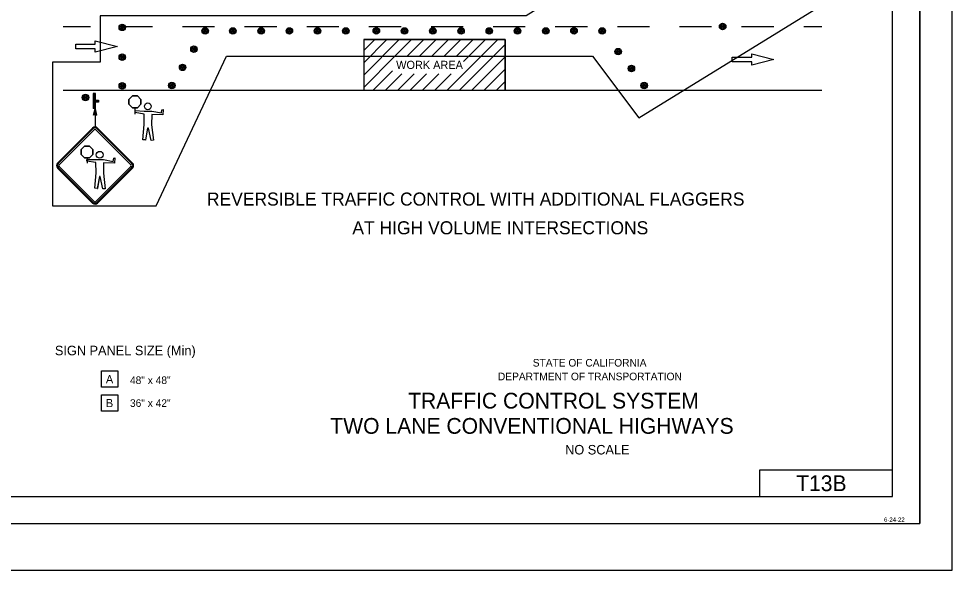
# Model space of a CAD drawing. Extents: x -893 to 867, y -474 to 712.
# Drawn here: x 9 to 867, y -474 to 33 of the extents above; entities that cross this region are included whole.
import ezdxf

# ---------------------------------------------------------------- set-up
doc = ezdxf.new("R2010")
doc.units = 0
for name, color, linetype in [('10 Sheet Format', 7, 'Continuous'), ('60 Nongeo Data', 7, 'Continuous'), ('border_INSIDE-BORDER-anno', 7, 'Continuous'), ('border_PLOTTING-ELEMENTS', 7, 'Continuous'), ('border_rw_22x34_Cut_Lines', 7, 'Continuous'), ('border_SHEET', 7, 'Continuous'), ('pp_PRESENTATION', 7, 'Continuous'), ('rd_PAVEMENT', 7, 'Continuous'), ('tcd_SIGN-ROADSIDE', 7, 'Continuous'), ('temp_TRAFFIC-CONES', 7, 'Continuous'), ('temp_TRAFFIC-CONTROL-anno', 7, 'Continuous')]:
    doc.layers.add(name, color=color, linetype=linetype)

msp = doc.modelspace()

# ---------------------------------------------------------------- linework, layer by layer
at = {"layer": '10 Sheet Format'}
for p, q in [((811.54, -381.95), (689.5, -381.95)), ((689.5, -381.95), (689.5, -406.04))]:
    msp.add_line(p, q, dxfattribs=at)
at = {"layer": 'border_PLOTTING-ELEMENTS'}
for points in [[(-893.45, -474.04), (866.55, -474.04), (866.55, 711.96), (-893.45, 711.96)], [(-863.45, -431.04), (836.55, -431.04), (836.55, 668.96), (-863.45, 668.96)]]:
    msp.add_lwpolyline(points, close=True, dxfattribs=at)
at = {"layer": 'border_rw_22x34_Cut_Lines'}
for p in [(836.55, 668.96), (-863.45, -431.04)]:
    msp.add_line(p, (836.55, -431.04), dxfattribs=at)
at = {"layer": 'border_SHEET'}
for p, q in [((811.55, -406.04), (811.55, 643.96)), ((-813.45, -406.04), (811.55, -406.04))]:
    msp.add_line(p, q, dxfattribs=at)
at = {"layer": 'pp_PRESENTATION'}
for p, q in [((61.09, 7.5), (61.09, 9.62)), ((61.09, 9.62), (79.03, 9.62)), ((79.03, 9.62), (79.03, 12.72)), ((79.03, 12.72), (99.35, 7.5)), ((61.09, 5.37), (61.09, 7.5)), ((79.02, 5.37), (61.09, 5.37)), ((99.35, 7.5), (79.02, 2.28)), ((79.02, 2.28), (79.02, 5.37)), ((682.29, -2.33), (682.29, 0.77)), ((682.29, 0.77), (702.61, -4.45)), ((664.36, -4.45), (664.36, -2.33)), ((664.36, -2.33), (682.29, -2.33)), ((664.36, -6.58), (664.36, -4.45)), ((682.29, -6.58), (664.36, -6.58)), ((702.61, -4.45), (682.29, -9.67)), ((682.29, -9.67), (682.29, -6.58))]:
    msp.add_line(p, q, dxfattribs=at)
msp.add_lwpolyline([(39.83, -139.02), (135.07, -139.02), (199.47, -1.58), (535.92, -1.58), (578.54, -58.26), (751.49, 48.54), (751.49, 195.4), (620.54, 195.4), (620.54, 125.74), (474.81, 35.74), (83.37, 35.74), (83.37, -7.04), (39.83, -7.04)], close=True, dxfattribs=at)
at = {"layer": 'rd_PAVEMENT'}
for p, q in [((325.68, 13.81), (325.68, -32.69)), ((325.68, 13.81), (455.68, 13.81)), ((455.68, 13.81), (455.68, -32.69)), ((49.51, -32.69), (746.51, -32.69))]:
    msp.add_line(p, q, dxfattribs=at)
for points in [[(49.51, 25.81), (74.51, 25.81)], [(102.09, 25.81), (131.59, 25.81)], [(159.17, 25.81), (188.68, 25.81)], [(216.26, 25.81), (245.77, 25.81)], [(273.35, 25.81), (302.86, 25.81)], [(330.44, 25.81), (359.94, 25.81)], [(387.52, 25.81), (417.03, 25.81)], [(444.61, 25.81), (474.12, 25.81)], [(501.7, 25.81), (531.21, 25.81)], [(558.79, 25.81), (588.29, 25.81)], [(615.87, 25.81), (645.38, 25.81)], [(672.96, 25.81), (702.47, 25.81)], [(730.05, 25.81), (746.51, 25.81)], [(325.68, -18.88), (358.37, 13.81)], [(325.68, -7.57), (347.06, 13.81)], [(325.68, 3.75), (335.75, 13.81)], [(354.28, -1.6), (369.69, 13.81)], [(365.59, -1.6), (381, 13.81)], [(376.9, -1.6), (392.31, 13.81)], [(388.22, -1.6), (403.63, 13.81)], [(399.53, -1.6), (414.94, 13.81)], [(410.85, -1.6), (426.26, 13.81)], [(413.7, -32.69), (455.68, 9.3)], [(417.31, -6.45), (437.57, 13.81)], [(421.39, -13.68), (448.88, 13.81)], [(325.68, -30.19), (354.28, -1.6)], [(425.01, -32.69), (455.68, -2.02)], [(334.5, -32.69), (352.27, -14.91)], [(402.38, -32.69), (421.39, -13.68)], [(436.32, -32.69), (455.68, -13.33)], [(345.81, -32.69), (360.79, -17.71)], [(357.13, -32.69), (372.1, -17.71)], [(368.44, -32.69), (383.42, -17.71)], [(379.76, -32.69), (394.73, -17.71)], [(391.07, -32.69), (406.04, -17.71)], [(447.64, -32.69), (455.68, -24.65)]]:
    msp.add_lwpolyline(points, dxfattribs=at)
msp.add_lwpolyline([(325.68, 13.81), (325.68, -32.69), (455.68, -32.69), (455.68, 13.81)], close=True, dxfattribs=at)
at = {"layer": 'tcd_SIGN-ROADSIDE'}
for p, q in [((79.08, -35.85), (77.11, -35.85)), ((77.11, -35.85), (77.11, -49.63)), ((78.09, -35.85), (78.09, -49.63)), ((79.08, -49.63), (79.08, -35.85)), ((79.08, -41.75), (80.06, -41.75)), ((79.08, -42.74), (79.08, -42.74)), ((80.06, -41.75), (82.03, -41.75)), ((80.06, -41.75), (80.06, -43.72)), ((81.04, -41.75), (81.04, -43.72)), ((82.03, -41.75), (82.03, -43.72)), ((113.16, -38.02), (109.98, -41.2)), ((113.16, -38.02), (109.98, -41.2)), ((109.98, -41.2), (113.16, -38.02)), ((113.16, -38.02), (109.98, -41.2)), ((113.16, -38.02), (109.98, -41.2)), ((109.98, -41.2), (113.16, -38.02)), ((109.98, -41.2), (109.98, -45.7)), ((109.98, -41.2), (109.98, -45.7)), ((109.98, -45.7), (109.98, -41.2)), ((109.98, -41.2), (109.98, -45.7)), ((109.98, -41.2), (109.98, -45.7)), ((109.98, -45.7), (109.98, -41.2)), ((117.66, -38.02), (113.16, -38.02)), ((117.66, -38.02), (113.16, -38.02)), ((113.16, -38.02), (117.66, -38.02)), ((117.66, -38.02), (113.16, -38.02)), ((117.66, -38.02), (113.16, -38.02)), ((113.16, -38.02), (117.66, -38.02)), ((120.85, -41.2), (117.66, -38.02)), ((120.85, -41.2), (117.66, -38.02)), ((117.66, -38.02), (120.85, -41.2)), ((120.85, -41.2), (117.66, -38.02)), ((120.85, -41.2), (117.66, -38.02)), ((117.66, -38.02), (120.85, -41.2)), ((120.85, -45.7), (120.85, -41.2)), ((120.85, -45.7), (120.85, -41.2)), ((120.85, -41.2), (120.85, -45.7)), ((120.85, -45.7), (120.85, -41.2)), ((120.85, -45.7), (120.85, -41.2)), ((120.85, -41.2), (120.85, -45.7)), ((79.08, -49.63), (77.11, -49.63)), ((80.06, -43.72), (79.08, -43.72)), ((82.03, -43.72), (80.06, -43.72)), ((109.98, -45.7), (113.16, -48.89)), ((109.98, -45.7), (113.16, -48.89)), ((113.16, -48.89), (109.98, -45.7)), ((109.98, -45.7), (113.16, -48.89)), ((109.98, -45.7), (113.16, -48.89)), ((113.16, -48.89), (109.98, -45.7)), ((113.16, -48.89), (117.66, -48.89)), ((113.16, -48.89), (117.66, -48.89)), ((117.66, -48.89), (113.16, -48.89)), ((113.16, -48.89), (117.66, -48.89)), ((113.16, -48.89), (117.66, -48.89)), ((117.66, -48.89), (113.16, -48.89)), ((115.42, -48.9), (115.42, -54.81)), ((115.42, -48.9), (115.42, -54.81)), ((117.66, -48.89), (120.85, -45.7)), ((117.66, -48.89), (120.85, -45.7)), ((120.85, -45.7), (117.66, -48.89)), ((117.66, -48.89), (120.85, -45.7)), ((117.66, -48.89), (120.85, -45.7)), ((120.85, -45.7), (117.66, -48.89)), ((44.35, -99.67), (76.52, -67.49)), ((44.92, -100.24), (77.09, -68.07)), ((80.54, -68.07), (112.72, -100.24)), ((81.12, -67.49), (113.29, -99.67)), ((45.88, -101.2), (78.05, -69.02)), ((79.58, -69.02), (111.76, -101.2)), ((78.05, -134.9), (45.88, -102.73)), ((111.76, -102.73), (79.58, -134.9)), ((76.52, -136.43), (44.35, -104.26)), ((77.09, -135.86), (44.92, -103.69)), ((112.72, -103.69), (80.54, -135.86)), ((113.29, -104.26), (81.12, -136.43))]:
    msp.add_line(p, q, dxfattribs=at)
for points in [[(115.62, -53.16), (115.62, -51.45), (123.88, -52.02), (130.88, -52.02), (139.8, -53.64), (140.24, -50.83), (141.33, -50.51), (140.94, -55.29), (130.88, -55.03), (130.73, -64.54), (132.37, -78.72), (130.27, -78.96), (127.77, -67.5), (126.99, -67.5), (125.12, -78.57), (122.78, -78.33), (123.95, -64.23), (123.8, -54.8)], [(141.33, -50.51), (140.94, -55.29), (130.88, -55.03), (130.73, -64.54), (132.37, -78.72), (130.27, -78.96), (127.77, -67.5), (126.99, -67.5), (125.14, -78.47), (122.78, -78.33), (123.95, -64.23), (123.8, -54.8), (115.62, -53.16), (115.62, -51.45), (123.88, -52.02), (130.88, -52.02), (139.8, -53.64), (140.24, -50.83)], [(115.62, -53.16), (115.62, -51.45), (123.88, -52.02), (130.88, -52.02), (139.8, -53.64), (140.24, -50.83), (141.33, -50.51), (140.94, -55.29), (130.88, -55.03), (130.73, -64.54), (132.37, -78.72), (130.27, -78.96), (127.77, -67.5), (126.99, -67.5), (125.12, -78.57), (122.78, -78.33), (123.95, -64.23), (123.8, -54.8)], [(141.33, -50.51), (140.94, -55.29), (130.88, -55.03), (130.73, -64.54), (132.37, -78.72), (130.27, -78.96), (127.77, -67.5), (126.99, -67.5), (125.14, -78.47), (122.78, -78.33), (123.95, -64.23), (123.8, -54.8), (115.62, -53.16), (115.62, -51.45), (123.88, -52.02), (130.88, -52.02), (139.8, -53.64), (140.24, -50.83)]]:
    msp.add_lwpolyline(points, close=True, dxfattribs=at)
for points in [[(140.63, -55.28), (140.97, -54.94)], [(140.63, -55.28), (140.97, -54.94)], [(125.05, -78.56), (125.14, -78.47)], [(125.05, -78.56), (125.14, -78.47)]]:
    msp.add_lwpolyline(points, dxfattribs=at)
msp.add_circle((127.3, -47.55), 3.11, dxfattribs=at)
msp.add_circle((127.3, -47.55), 3.11, dxfattribs=at)
msp.add_circle((127.3, -47.55), 3.11, dxfattribs=at)
msp.add_circle((127.3, -47.55), 3.11, dxfattribs=at)
for centre, radius, start, end in [((78.82, -69.79), 3.25, 45, 135), ((78.82, -69.79), 2.44, 45, 135), ((78.82, -69.79), 1.08, 45, 135), ((46.64, -101.96), 3.25, 135, 225), ((46.64, -101.96), 2.44, 135, 225), ((46.64, -101.96), 1.08, 135, 225), ((110.99, -101.96), 1.08, 315, 45), ((110.99, -101.96), 2.44, 315, 45), ((110.99, -101.96), 3.25, 315, 45), ((78.82, -134.14), 3.25, 225, 315), ((78.82, -134.14), 2.44, 225, 315), ((78.82, -134.14), 1.08, 225, 315)]:
    msp.add_arc(centre, radius, start, end, dxfattribs=at)
at = {"layer": 'temp_TRAFFIC-CONES'}
for centre, radius in [((103.82, 24.99), 3), ((103.82, 24.99), 2.1), ((103.82, 24.99), 1.2), ((655.51, 25.81), 3), ((655.51, 25.81), 2.1), ((655.51, 25.81), 1.2), ((655.51, 25.81), 0.3), ((103.82, 24.99), 0.3), ((180.07, 21.73), 3), ((180.07, 21.73), 2.1), ((180.07, 21.73), 1.2), ((180.07, 21.73), 0.3), ((205.45, 21.73), 3), ((205.45, 21.73), 2.1), ((205.45, 21.73), 1.2), ((205.45, 21.73), 0.3), ((231.4, 21.73), 3), ((231.4, 21.73), 2.1), ((231.4, 21.73), 1.2), ((231.4, 21.73), 0.3), ((257.35, 21.73), 3), ((257.35, 21.73), 2.1), ((257.35, 21.73), 1.2), ((257.35, 21.73), 0.3), ((283.3, 21.73), 3), ((283.3, 21.73), 2.1), ((283.3, 21.73), 1.2), ((283.3, 21.73), 0.3), ((309.25, 21.73), 3), ((309.25, 21.73), 2.1), ((309.25, 21.73), 1.2), ((309.25, 21.73), 0.3), ((337.27, 21.73), 3), ((337.27, 21.73), 2.1), ((337.27, 21.73), 1.2), ((337.27, 21.73), 0.3), ((363.22, 21.73), 3), ((363.22, 21.73), 2.1), ((363.22, 21.73), 1.2), ((363.22, 21.73), 0.3), ((389.17, 21.73), 3), ((389.17, 21.73), 2.1), ((389.17, 21.73), 1.2), ((389.17, 21.73), 0.3), ((415.12, 21.73), 3), ((415.12, 21.73), 2.1), ((415.12, 21.73), 1.2), ((415.12, 21.73), 0.3), ((441.07, 21.73), 3), ((441.07, 21.73), 2.1), ((441.07, 21.73), 1.2), ((441.07, 21.73), 0.3), ((467.02, 21.73), 3), ((467.02, 21.73), 2.1), ((467.02, 21.73), 1.2), ((467.02, 21.73), 0.3), ((492.96, 21.73), 3), ((492.96, 21.73), 2.1), ((492.96, 21.73), 1.2), ((492.96, 21.73), 0.3), ((518.91, 21.73), 3), ((518.91, 21.73), 2.1), ((518.91, 21.73), 1.2), ((518.91, 21.73), 0.3), ((544.86, 21.73), 3), ((544.86, 21.73), 2.1), ((544.86, 21.73), 1.2), ((544.86, 21.73), 0.3), ((103.82, -2.44), 3), ((169.68, 4.99), 3), ((169.68, 4.99), 2.1), ((169.68, 4.99), 1.2), ((169.68, 4.99), 0.3), ((559.56, 2.71), 3), ((559.56, 2.71), 2.1), ((559.56, 2.71), 1.2), ((559.56, 2.71), 0.3), ((103.82, -2.44), 2.1), ((103.82, -2.44), 1.2), ((103.82, -2.44), 0.3), ((159.29, -11.75), 3), ((159.29, -11.75), 2.1), ((159.29, -11.75), 1.2), ((159.29, -11.75), 0.3), ((571.62, -12.87), 3), ((571.62, -12.87), 2.1), ((571.62, -12.87), 1.2), ((571.62, -12.87), 0.3), ((149.27, -28.5), 3), ((583.31, -28.5), 3), ((103.82, -28.79), 3), ((103.82, -28.79), 2.1), ((103.82, -28.79), 1.2), ((103.82, -28.79), 0.3), ((149.27, -28.5), 2.1), ((149.27, -28.5), 1.2), ((149.27, -28.5), 0.3), ((583.31, -28.5), 2.1), ((583.31, -28.5), 1.2), ((583.31, -28.5), 0.3), ((69.94, -39.48), 3), ((69.94, -39.48), 2.1), ((69.94, -39.48), 1.2), ((69.94, -39.48), 0.3)]:
    msp.add_circle(centre, radius, dxfattribs=at)
at = {"layer": 'temp_TRAFFIC-CONTROL-anno'}
for p, q in [((78.82, -49.71), (78.82, -66.54)), ((69.19, -84.09), (66.01, -87.27)), ((69.19, -84.09), (66.01, -87.27)), ((66.01, -87.27), (69.19, -84.09)), ((73.69, -84.09), (69.19, -84.09)), ((73.69, -84.09), (69.19, -84.09)), ((69.19, -84.09), (73.69, -84.09)), ((76.87, -87.27), (73.69, -84.09)), ((76.87, -87.27), (73.69, -84.09)), ((73.69, -84.09), (76.87, -87.27)), ((66.01, -87.27), (66.01, -91.77)), ((66.01, -87.27), (66.01, -91.77)), ((66.01, -91.77), (66.01, -87.27)), ((66.01, -91.77), (69.19, -94.95)), ((66.01, -91.77), (69.19, -94.95)), ((69.19, -94.95), (66.01, -91.77)), ((73.69, -94.95), (76.87, -91.77)), ((73.69, -94.95), (76.87, -91.77)), ((76.87, -91.77), (73.69, -94.95)), ((76.87, -91.77), (76.87, -87.27)), ((76.87, -91.77), (76.87, -87.27)), ((76.87, -87.27), (76.87, -91.77)), ((69.19, -94.95), (73.69, -94.95)), ((69.19, -94.95), (73.69, -94.95)), ((73.69, -94.95), (69.19, -94.95)), ((71.44, -94.97), (71.44, -99.94))]:
    msp.add_line(p, q, dxfattribs=at)
for points in [[(77.46, -55.6), (78.82, -49.71), (80.08, -55.62), (79.74, -55.41), (78.81, -51.08), (77.81, -55.4), (78.16, -55.19), (78.8, -52.43), (79.39, -55.2), (79.04, -54.99), (78.79, -53.79), (78.51, -54.99), (78.78, -54.83), (80.08, -55.62), (78.78, -54.83)], [(71.39, -98.03), (71.39, -96.32), (79.65, -96.54), (86.65, -96.54), (95.57, -98.16), (96.01, -95.35), (97.1, -95.04), (96.71, -99.81), (86.65, -99.56), (86.5, -109.06), (88.14, -123.24), (86.03, -123.48), (83.54, -112.02), (82.76, -112.02), (80.89, -123.09), (78.55, -122.85), (79.72, -108.75), (79.57, -99.32)], [(97.1, -95.04), (96.71, -99.81), (86.65, -99.56), (86.5, -109.06), (88.14, -123.24), (86.03, -123.48), (83.54, -112.02), (82.76, -112.02), (80.91, -122.99), (78.55, -122.85), (79.72, -108.75), (79.57, -99.32), (71.39, -98.03), (71.39, -96.32), (79.65, -96.54), (86.65, -96.54), (95.57, -98.16), (96.01, -95.35)], [(84.61, -305.8), (84.61, -290.8), (99.61, -290.8), (99.61, -305.8)], [(84.61, -327.74), (84.61, -312.74), (99.61, -312.74), (99.61, -327.74)]]:
    msp.add_lwpolyline(points, close=True, dxfattribs=at)
for points in [[(96.4, -99.8), (96.74, -99.46)], [(80.82, -123.08), (80.91, -122.99)]]:
    msp.add_lwpolyline(points, dxfattribs=at)
msp.add_circle((83.07, -92.07), 3.11, dxfattribs=at)
msp.add_circle((83.07, -92.07), 3.11, dxfattribs=at)

# ---------------------------------------------------------------- texts
at = {"layer": '10 Sheet Format'}
msp.add_text('6-24-22', height=4, dxfattribs=at).set_placement((803.76, -429.47))
at = {"layer": '60 Nongeo Data'}
msp.add_text('T13B', height=14.5, dxfattribs=at).set_placement((723.01, -401.24))
at = {"layer": 'border_INSIDE-BORDER-anno'}
for s, height, p in [('STATE OF CALIFORNIA', 7, (480.99, -286.75)), ('DEPARTMENT OF TRANSPORTATION', 7, (448.99, -299.36)), ('TRAFFIC CONTROL SYSTEM', 14.5, (366.46, -325.33)), ('TWO LANE CONVENTIONAL HIGHWAYS', 14.5, (294.99, -348.53)), ('NO SCALE', 8.75, (510.77, -367.55))]:
    msp.add_text(s, height=height, dxfattribs=at).set_placement(p)
at = {"layer": 'temp_TRAFFIC-CONTROL-anno'}
for s, height, p in [('WORK AREA', 7.5, (355.5, -13.22)), ('REVERSIBLE TRAFFIC CONTROL WITH ADDITIONAL FLAGGERS', 12, (181.59, -138.79)), ('AT HIGH VOLUME INTERSECTIONS', 12, (315.23, -165.19)), ('SIGN PANEL SIZE (Min)', 8.75, (41.9, -276.37)), ('A', 7.5, (88.79, -302.11)), ('48" x 48"', 7, (110.9, -302.82)), ('B', 7.5, (88.79, -324.05)), ('36" x 42"', 7, (110.9, -323.82))]:
    msp.add_text(s, height=height, dxfattribs=at).set_placement(p)

doc.saveas('drawing.dxf')
